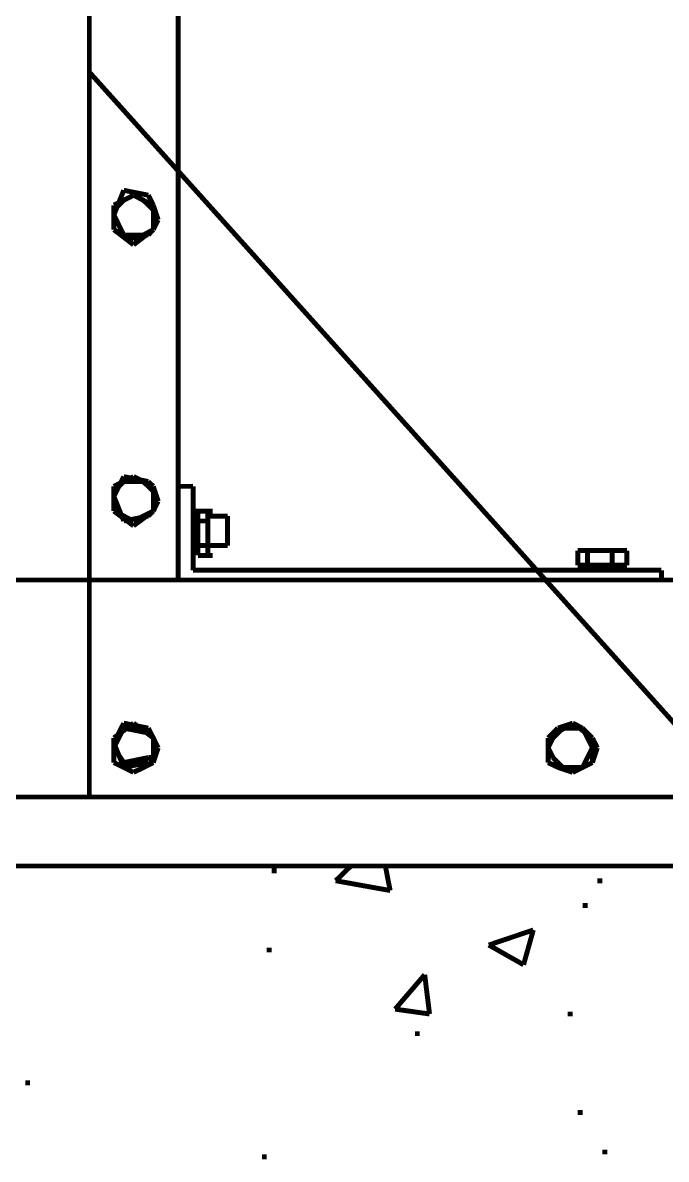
# Model space of a CAD drawing. Header units: metres. Extents: x -593 to 248, y 430 to 1024.
# Drawn here: x -244.86 to -239.32, y 488.89 to 498.66 of the extents above; entities that cross this region are included whole.
import ezdxf

# ---------------------------------------------------------------- set-up
doc = ezdxf.new("R2010")
doc.units = ezdxf.units.M
doc.header["$MEASUREMENT"] = 0
doc.layers.add('C00-00-00-BLACK', color=7, linetype='Continuous')

msp = doc.modelspace()

# ---------------------------------------------------------------- linework, layer by layer
at = {"layer": 'C00-00-00-BLACK', "const_width": 0.0423}
for points in [[(-244.2828, 513.4127), (-244.2828, 492.0054)], [(-243.5198, 513.4127), (-243.5198, 497.3478)], [(-244.2828, 498.2368), (-238.6848, 492.0054)], [(-243.5198, 497.3478), (-243.5198, 493.8712)], [(-243.9868, 497.2212), (-244.0718, 497.0088)], [(-244.0718, 497.0928), (-243.9028, 497.1785)], [(-243.7758, 497.1785), (-243.9868, 497.2212)], [(-243.9028, 497.1785), (-243.9868, 497.1358)], [(-243.8188, 497.1358), (-243.9028, 497.1785)], [(-243.9028, 497.1785), (-243.7328, 497.0928)], [(-243.7328, 497.0928), (-243.7758, 497.1785)], [(-243.9868, 497.1358), (-244.0718, 497.0515)], [(-244.0718, 496.8822), (-244.0718, 497.0928)], [(-244.0718, 497.0515), (-244.0718, 496.9661)], [(-243.7328, 497.0515), (-243.8188, 497.1358)], [(-243.7328, 497.0928), (-243.7328, 496.8822)], [(-243.6908, 496.9661), (-243.7328, 497.0928)], [(-243.7328, 496.9661), (-243.7328, 497.0515)], [(-244.0718, 497.0088), (-243.9868, 496.8367)], [(-244.0718, 496.9661), (-244.0718, 496.8822)], [(-243.7328, 496.8822), (-243.7328, 496.9661)], [(-243.7328, 496.8822), (-243.6908, 496.9661)], [(-244.0718, 496.8822), (-243.9868, 496.8367)], [(-243.9028, 496.7527), (-244.0718, 496.8822)], [(-243.7328, 496.8822), (-243.9028, 496.7527)], [(-243.8188, 496.8367), (-243.7328, 496.8822)], [(-243.7758, 496.8367), (-243.7328, 496.8822)], [(-243.9868, 496.8367), (-243.9028, 496.794)], [(-243.9868, 496.8367), (-243.7758, 496.8367)], [(-243.9028, 496.794), (-243.8188, 496.8367)], [(-244.0718, 494.6759), (-243.9028, 494.7599)], [(-243.9868, 494.7599), (-244.0718, 494.5905)], [(-243.9868, 494.7172), (-244.0718, 494.6332)], [(-243.7758, 494.7172), (-243.9868, 494.7599)], [(-243.9028, 494.7172), (-243.9868, 494.7172)], [(-243.9028, 494.7599), (-243.7328, 494.6759)], [(-243.8188, 494.7172), (-243.9028, 494.7172)], [(-243.7328, 494.6332), (-243.8188, 494.7172)], [(-243.7328, 494.6759), (-243.7758, 494.7172)], [(-244.0718, 494.4635), (-244.0718, 494.6759)], [(-244.0718, 494.6332), (-244.0718, 494.5478)], [(-243.7328, 494.6759), (-243.7328, 494.4635)], [(-243.6908, 494.5478), (-243.7328, 494.6759)], [(-243.7328, 494.5478), (-243.7328, 494.6332)], [(-243.3908, 494.6759), (-243.5198, 494.6759)], [(-243.3908, 494.6759), (-243.3908, 493.9552)], [(-244.0718, 494.5905), (-243.9868, 494.3782)], [(-244.0718, 494.5478), (-244.0718, 494.4635)], [(-243.7328, 494.4635), (-243.7328, 494.5478)], [(-243.7328, 494.4635), (-243.6908, 494.5478)], [(-243.9028, 494.3369), (-244.0718, 494.4635)], [(-244.0718, 494.4635), (-243.9868, 494.4208)], [(-243.9868, 494.4208), (-243.9028, 494.3782)], [(-243.9868, 494.3782), (-243.7758, 494.4208)], [(-243.7328, 494.4635), (-243.9028, 494.3369)], [(-243.9028, 494.3782), (-243.8188, 494.4208)], [(-243.8188, 494.4208), (-243.7328, 494.4635)], [(-243.7758, 494.4208), (-243.7328, 494.4635)], [(-243.3908, 494.4635), (-243.3498, 494.4635)], [(-243.3908, 494.1245), (-243.3908, 494.4635)], [(-243.3498, 494.4635), (-243.3498, 494.0818)], [(-243.2648, 494.4635), (-243.3498, 494.4635)], [(-243.3498, 494.4635), (-243.3068, 494.4635)], [(-243.3498, 494.4635), (-243.3498, 494.4208)], [(-243.3498, 494.4208), (-243.3498, 494.3782)], [(-243.2648, 494.0818), (-243.2648, 494.4635)], [(-243.2648, 494.4635), (-243.2238, 494.4635)], [(-243.2648, 494.4208), (-243.2648, 494.4635)], [(-243.2648, 494.3782), (-243.2648, 494.4208)], [(-243.2648, 494.4208), (-243.0948, 494.4208)], [(-243.0948, 494.4208), (-243.0948, 494.1672)], [(-243.3498, 494.3782), (-243.3498, 494.2942)], [(-243.3498, 494.3782), (-243.2648, 494.3782)], [(-243.2648, 494.2942), (-243.2648, 494.3782)], [(-243.3498, 494.2942), (-243.3498, 494.1672)], [(-243.2648, 494.1672), (-243.2648, 494.2942)], [(-243.3498, 494.1245), (-243.3908, 494.1245)], [(-243.3498, 494.1672), (-243.2648, 494.1672)], [(-243.3498, 494.1672), (-243.3498, 494.1245)], [(-243.3498, 494.1245), (-243.3498, 494.0818)], [(-243.2648, 494.1245), (-243.2648, 494.1672)], [(-243.0948, 494.1672), (-243.2648, 494.1672)], [(-243.2648, 494.0818), (-243.2648, 494.1245)], [(-240.0428, 494.1245), (-240.0838, 494.1245)], [(-240.0838, 493.9979), (-240.0838, 494.1245)], [(-240.0838, 494.1245), (-240.0428, 494.1245)], [(-240.0838, 494.1245), (-239.7038, 494.1245)], [(-239.9998, 494.1245), (-240.0428, 494.1245)], [(-239.9998, 493.9979), (-239.9998, 494.1245)], [(-239.8738, 494.1245), (-239.9998, 494.1245)], [(-239.7878, 494.1245), (-239.8738, 494.1245)], [(-239.7878, 493.9979), (-239.7878, 494.1245)], [(-239.7038, 494.1245), (-239.7878, 494.1245)], [(-239.6608, 494.1245), (-239.7038, 494.1245)], [(-239.6608, 494.1245), (-239.7038, 494.1245)], [(-239.6608, 493.9979), (-239.6608, 494.1245)], [(-243.2648, 494.0818), (-243.3498, 494.0818)], [(-243.3498, 494.0818), (-243.3068, 494.0818)], [(-243.2648, 494.0818), (-243.2238, 494.0818)], [(-240.4658, 493.9552), (-243.3908, 493.9552)], [(-239.3648, 493.9552), (-240.4658, 493.9552)], [(-240.0838, 493.9979), (-239.6608, 493.9979)], [(-240.0428, 493.9979), (-240.0428, 493.9552)], [(-239.7038, 493.9979), (-239.7038, 493.9552)], [(-239.3648, 493.9552), (-239.3648, 493.8712)], [(-244.2828, 493.8712), (-247.5488, 493.8712)], [(-240.3808, 493.8712), (-244.2828, 493.8712)], [(-235.1228, 493.8712), (-240.3808, 493.8712)], [(-244.0718, 492.5137), (-243.9028, 492.6404)], [(-243.9868, 492.6404), (-244.0718, 492.471)], [(-243.9868, 492.5977), (-244.0718, 492.4284)], [(-243.7758, 492.5977), (-243.9868, 492.6404)], [(-243.7758, 492.5564), (-243.9868, 492.5977)], [(-243.9028, 492.6404), (-243.7328, 492.5137)], [(-243.7328, 492.5137), (-243.7758, 492.5977)], [(-243.7328, 492.5137), (-243.7758, 492.5564)], [(-240.3388, 492.5137), (-240.1268, 492.6404)], [(-240.2538, 492.5977), (-240.3388, 492.5137)], [(-240.2128, 492.5977), (-240.2968, 492.5137)], [(-240.1268, 492.6404), (-240.2538, 492.5977)], [(-240.1268, 492.5977), (-240.2128, 492.5977)], [(-240.1268, 492.6404), (-239.9578, 492.5137)], [(-240.0428, 492.5977), (-240.1268, 492.6404)], [(-240.0428, 492.5977), (-240.1268, 492.5977)], [(-239.9998, 492.5137), (-240.0428, 492.5977)], [(-239.9578, 492.5137), (-240.0428, 492.5977)], [(-244.0718, 492.3014), (-244.0718, 492.5137)], [(-244.0718, 492.471), (-243.9868, 492.2601)], [(-243.7328, 492.4284), (-243.7328, 492.5137)], [(-243.7328, 492.5137), (-243.7328, 492.3014)], [(-243.6908, 492.4284), (-243.7328, 492.5137)], [(-240.3388, 492.3014), (-240.3388, 492.5137)], [(-240.2968, 492.5137), (-240.3388, 492.4284)], [(-240.3388, 492.5137), (-240.3388, 492.4284)], [(-239.9578, 492.4284), (-239.9998, 492.5137)], [(-239.9578, 492.5137), (-239.9578, 492.3014)], [(-239.9158, 492.4284), (-239.9578, 492.5137)], [(-244.0718, 492.4284), (-243.9868, 492.3014)], [(-243.7328, 492.3444), (-243.7328, 492.4284)], [(-243.7328, 492.3014), (-243.6908, 492.4284)], [(-240.3388, 492.4284), (-240.2968, 492.3444)], [(-240.3388, 492.4284), (-240.3388, 492.3014)], [(-239.9998, 492.3444), (-239.9578, 492.4284)], [(-239.9578, 492.3014), (-239.9158, 492.4284)], [(-243.9028, 492.2174), (-244.0718, 492.3014)], [(-243.9868, 492.3014), (-243.7758, 492.3444)], [(-243.9868, 492.2601), (-243.7758, 492.3014)], [(-243.7328, 492.3014), (-243.9028, 492.2174)], [(-243.7758, 492.3444), (-243.7328, 492.3444)], [(-243.7758, 492.3014), (-243.7328, 492.3014)], [(-240.1268, 492.2174), (-240.3388, 492.3014)], [(-240.3388, 492.3014), (-240.2538, 492.2601)], [(-240.2968, 492.3444), (-240.2128, 492.2601)], [(-239.9578, 492.3014), (-240.1268, 492.2174)], [(-240.0428, 492.2601), (-239.9998, 492.3444)], [(-240.0428, 492.2601), (-239.9578, 492.3014)], [(-240.2538, 492.2601), (-240.1268, 492.2174)], [(-240.2128, 492.2601), (-240.1268, 492.2601)], [(-240.1268, 492.2601), (-240.0428, 492.2601)], [(-240.1268, 492.2174), (-240.0428, 492.2601)], [(-238.6848, 492.0054), (-247.5488, 492.0054)], [(-285.6777, 491.4127), (-188.5128, 491.4127)], [(-242.1648, 491.2861), (-242.0338, 491.4127)], [(-241.6968, 491.2018), (-241.7378, 491.4127)], [(-242.7148, 491.37), (-242.6718, 491.37)], [(-242.1648, 491.2861), (-241.6968, 491.2018)], [(-239.9158, 491.2861), (-239.8738, 491.2861)], [(-240.0428, 491.0737), (-239.9998, 491.0737)], [(-240.8488, 490.7333), (-240.4658, 490.8627)], [(-240.5498, 490.5639), (-240.4658, 490.8627)], [(-240.8488, 490.7333), (-240.5498, 490.5639)], [(-242.7578, 490.6906), (-242.7148, 490.6906)], [(-241.6538, 490.1822), (-241.3998, 490.4782)], [(-241.3578, 490.1406), (-241.3998, 490.4782)], [(-241.6538, 490.1822), (-241.3578, 490.1406)], [(-240.1698, 490.1406), (-240.1268, 490.1406)], [(-241.4838, 489.9713), (-241.4418, 489.9713)], [(-244.8338, 489.5483), (-244.7918, 489.5483)], [(-240.0838, 489.2932), (-240.0428, 489.2932)], [(-239.8738, 488.9542), (-239.8308, 488.9542)], [(-242.7988, 488.9129), (-242.7578, 488.9129)]]:
    msp.add_lwpolyline(points, dxfattribs=at)

doc.saveas('drawing.dxf')
